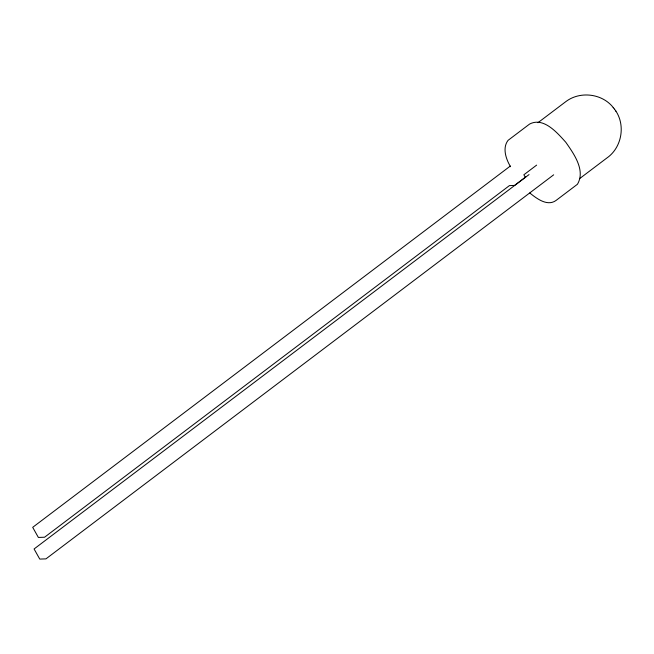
<?xml version="1.0" encoding="UTF-8"?>
<svg xmlns="http://www.w3.org/2000/svg" width="654" height="654" viewBox="0 0 654 654"><rect width="100%" height="100%" fill="white"/><g stroke="black" fill="none" stroke-linecap="round" stroke-linejoin="round"><path stroke-width="0.98" d="M537.964 122.699L565.882 101.583C580.163 90.759 602.489 93.522 613.436 107.787M510.292 166.075L32.7 527.337L38.373 537.449L44.578 537.22L509.409 185.613L514.567 185.425L525.734 176.981M536.632 165.119L523.87 174.773L525.293 177.299M529.037 174.585L34.082 548.976L39.755 559.088L45.96 558.868L553.668 174.822M579.869 178.428L606.986 157.916C622.281 147.256 625.976 123.892 614.507 109.161M529.781 192.987C536.607 198.448 547.202 206.689 555.908 200.549L577.425 184.273C585.755 170.318 573.771 153.682 565.784 142.253C557.282 132.819 543.523 116.682 529.568 124.08L508.052 140.357C502.117 148.066 506.065 159.249 510.529 166.713M613.199 107.485L614.596 109.292M615.488 110.6L615.888 111.164"/></g></svg>
